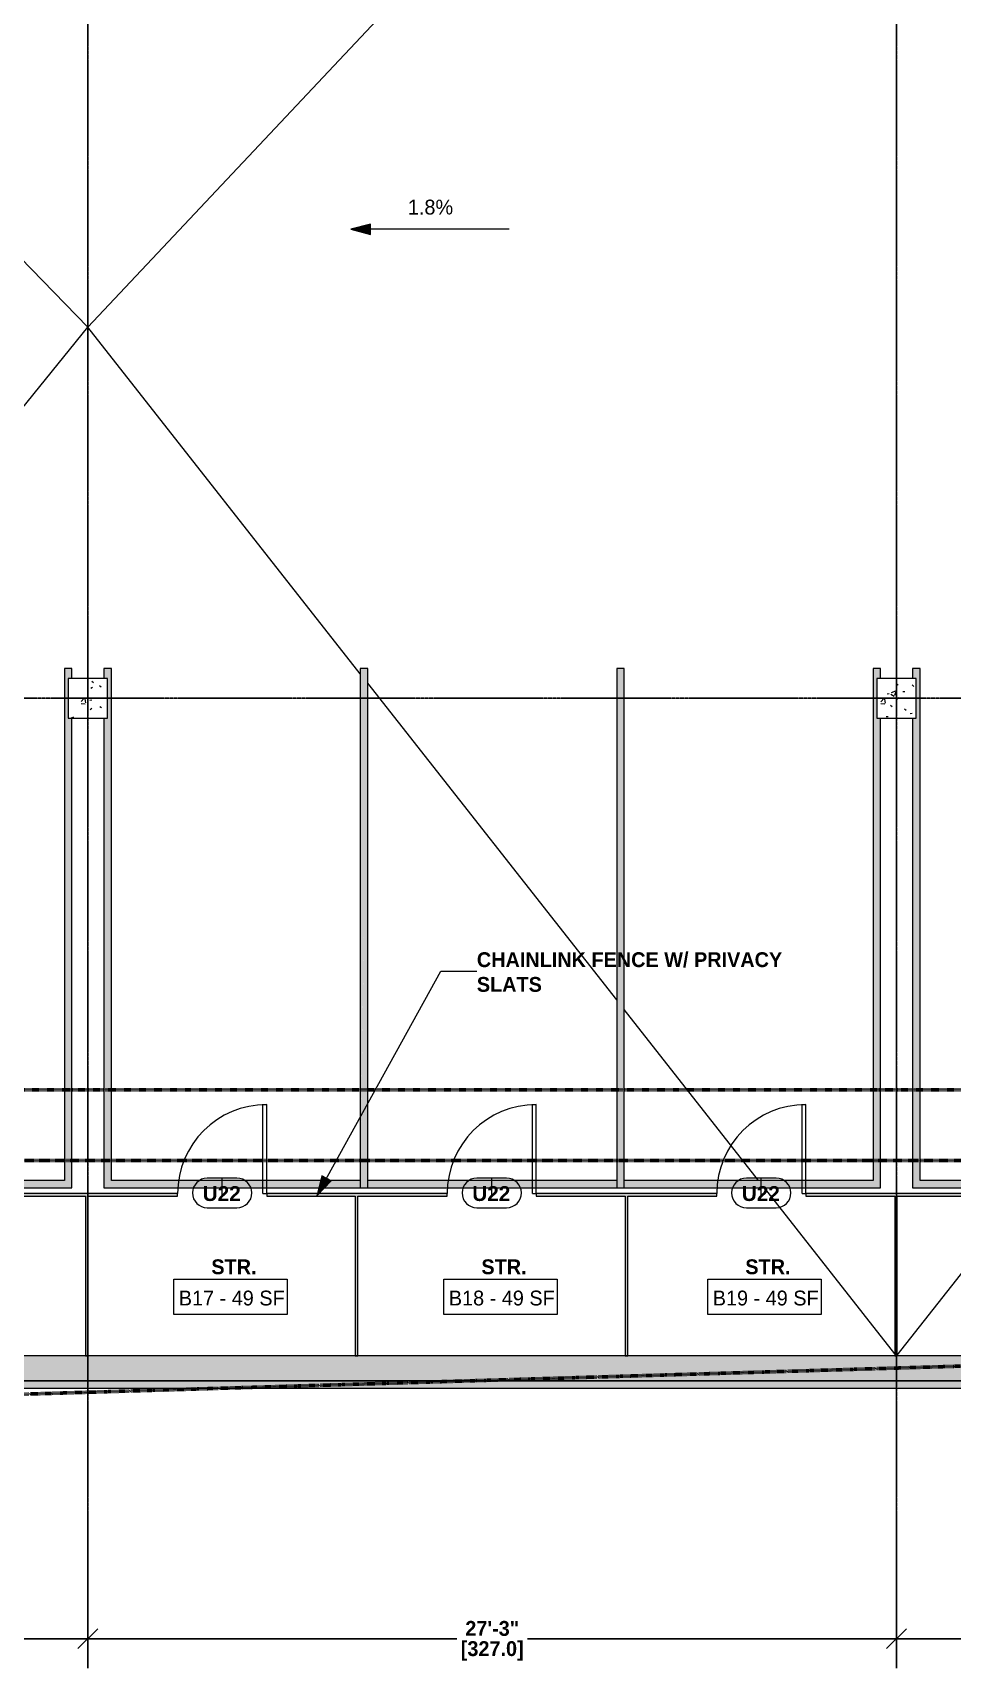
# Model space of a CAD drawing. Header units: inches. Extents: x -4124 to -1807, y 9775 to 11251.
# Drawn here: x -3504 to -3132, y 9775 to 10436 of the extents above; entities that cross this region are included whole.
import ezdxf

# ---------------------------------------------------------------- set-up
doc = ezdxf.new("R2010")
doc.units = ezdxf.units.IN
doc.header["$MEASUREMENT"] = 0
for name, pattern in [('Dash 1_16_', [0.125, 0.0625, -0.0625]), ('Double Dash 3_8_', [1, 0.375, -0.125, 0.125, -0.125, 0.125, -0.125]), ('Grid Line 1_2_', [0.875, 0.5, -0.125, 0.125, -0.125]), ('Grid Line 1_2__2_', [0.875, 0.5, -0.125, 0.125, -0.125])]:
    doc.linetypes.add(name, pattern=pattern)
for name, color, linetype, lineweight in [('0-1', 7, 'Continuous', 5), ('0-2', 7, 'Continuous', 9), ('0-3', 50, 'Double Dash 3_8_', 60), ('A-ANNO-DIMS-1', 211, 'Continuous', 30), ('A-AREA-IDEN', 2, 'Continuous', 9), ('A-DOOR-1', 31, 'Continuous', 9), ('A-DOOR-IDEN', 31, 'Continuous', 9), ('A-FLOR-1', 53, 'Continuous', 18), ('A-GENM', 5, 'Continuous', 9), ('A-WALL-PATT-2', 55, 'Continuous', 9), ('C-PROP-LINE-2', 50, 'Dash 1_16_', 60), ('G-ANNO-DIMS', 111, 'Continuous', 9), ('G-ANNO-TEXT', 231, 'Continuous', 9), ('S-COLS', 52, 'Continuous', 9), ('S-COLS-1', 7, 'Continuous', 9), ('S-FNDN', 32, 'Continuous', 18), ('S-FNDN-2', 8, 'Continuous', 18), ('S-FNDN-5', 7, 'Continuous', 9), ('S-FNDN-8', 32, 'Continuous', 9), ('S-GRID-1', 1, 'Grid Line 1_2_', 9), ('S-GRID-2', 1, 'Grid Line 1_2__2_', 30)]:
    doc.layers.add(name, color=color, linetype=linetype, lineweight=lineweight)
doc.styles.add('Arial_B', font='arialbd.ttf', dxfattribs={"height": 6})
doc.styles.add('Century Gothic', font='ufonts.com_century-gothic.ttf', dxfattribs={"height": 6})
doc.styles.add('Century Gothic_B', font='GOTHICB.TTF', dxfattribs={"height": 6})
doc.dimstyles.new('OD__1_16__Tol__', dxfattribs={"dimscale": 12, "dimtxt": 6.26501, "dimasz": 0.666667, "dimexe": 0.5, "dimexo": 0.333333, "dimgap": 0.083333, "dimtad": 1, "dimdec": 4, "dimrnd": 0.0625, "dimzin": 3, "dimdsep": 46, "dimlunit": 4, "dimtxsty": 'Century Gothic_B', "dimblk1": 'OBLIQUE', "dimblk2": 'OBLIQUE', "dimsah": 1, "dimcen": 0.09, "dimdle": 0.5, "dimazin": 0, "dimtfac": 1, "dimtdec": 4, "dimtix": 1, "dimtmove": 0, "dimatfit": 3, "dimfxl": 1, "dimtvp": 1, "dimtfill": 1, "dimfrac": 2, "dimtolj": 1, "dimtzin": 0, "dimlwd": 30, "dimlwe": 30, "dimarcsym": 2})

# ---------------------------------------------------------------- blocks, each defined once
blk = doc.blocks.new('Family - ___-2835860-ENLARGED FLOOR PLAN - BASEMENT - WEST')
at = {"layer": 'C-PROP-LINE-2'}
blk.add_line((-2638.11, 9980.19), (-3860.72, 9980.19), dxfattribs=at)
blk = doc.blocks.new('Family - ___-2835903-ENLARGED FLOOR PLAN - BASEMENT - WEST')
at = {"layer": 'C-PROP-LINE-2'}
blk.add_line((-2096.82, 10008.84), (-3831.82, 10008.84), dxfattribs=at)
blk = doc.blocks.new('Family - ___-2835932-ENLARGED FLOOR PLAN - BASEMENT - WEST')
at = {"layer": 'C-PROP-LINE-2'}
blk.add_line((-2067.92, 9980.19), (-3860.72, 9980.19), dxfattribs=at)
blk = doc.blocks.new('Family - ___-2855424-ENLARGED FLOOR PLAN - BASEMENT - WEST')
at = {"layer": 'C-PROP-LINE-2'}
blk.add_line((-3987.11, 9871.38), (-1871.62, 9934.71), dxfattribs=at)
blk = doc.blocks.new('CTR - 1st Phase - Shell_rvt-1-ENLARGED FLOOR PLAN - BASEMENT - WEST')
at = {"layer": 'S-FNDN-2'}
h = blk.add_hatch(color=256, dxfattribs=at)
h.paths.add_polyline_path([(-3164.54, 9888.19), (-2790.32, 9888.19), (-2790.32, 9891.19), (-3829.32, 9891.19), (-3829.32, 9888.19), (-3759.65, 9888.19), (-3759.65, 9888.44), (-3681.65, 9888.44), (-3681.65, 9888.19), (-3218.79, 9888.19)], flags=0)
h.paths.add_polyline_path([(-3832.32, 9888.19), (-3832.32, 9891.19), (-3894.08, 9891.19), (-3892.68, 9888.19), (-3885.07, 9888.19)], flags=0)
h.paths.add_polyline_path([(-1953.32, 9888.19), (-1943.32, 9888.19), (-1943.32, 9891.19), (-2634.32, 9891.19), (-2634.32, 9888.19), (-1953.8, 9888.19)], flags=0)
h.paths.add_polyline_path([(-2670.32, 9888.19), (-2670.32, 9891.19), (-2694.32, 9891.19), (-2694.32, 9888.19), (-2679.92, 9888.19)], flags=0)
h.paths.add_polyline_path([(-2730.32, 9888.19), (-2730.32, 9891.19), (-2754.32, 9891.19), (-2754.32, 9888.19)], flags=0)
at = {"layer": 'A-FLOR-1'}
for p, q in [((-3481.32, 10317.26), (-3267.49, 10544.7)), ((-3481.32, 10317.26), (-3687.48, 10529.4)), ((-3154.32, 10175.19), (-3154.32, 10459.19)), ((-3593.49, 10179.19), (-3481.32, 10317.26)), ((-3371.16, 10177.08), (-3481.32, 10317.26)), ((-3267.49, 10045.18), (-3368.16, 10173.27)), ((-3154.32, 9966.88), (-3154.32, 10159.19)), ((-3210.12, 9972.19), (-3264.49, 10041.36)), ((-3155.02, 9902.08), (-3207.77, 9969.19)), ((-3154.02, 9901.57), (-3100.88, 9969.19))]:
    blk.add_line(p, q, dxfattribs=at)
at = {"layer": 'S-FNDN-5'}
for p, q in [((-2790.32, 9891.19), (-3829.32, 9891.19)), ((-3681.65, 9888.19), (-2790.32, 9888.19))]:
    blk.add_line(p, q, dxfattribs=at)
at = {"layer": 'S-GRID-1'}
for p, q in [((-3481.32, 9836.18), (-3481.32, 11217.93)), ((-3154.32, 9836.18), (-3154.32, 11217.93)), ((-1807.14, 10167.19), (-4091.58, 10167.19))]:
    blk.add_line(p, q, dxfattribs=at)
at = {"layer": '0-3'}
for name in ['Family - ___-2835860-ENLARGED FLOOR PLAN - BASEMENT - WEST', 'Family - ___-2835932-ENLARGED FLOOR PLAN - BASEMENT - WEST', 'Family - ___-2835903-ENLARGED FLOOR PLAN - BASEMENT - WEST', 'Family - ___-2855424-ENLARGED FLOOR PLAN - BASEMENT - WEST']:
    blk.add_blockref(name, (0, 0), dxfattribs=at)
blk = doc.blocks.new('034100 - Precast Structural Concrete - Column - Corbels - 16_x16_-2331171-ENLARGED FLOOR PLAN - BASEMENT - WEST')
at = {"layer": 'S-COLS'}
h = blk.add_hatch(dxfattribs=at)
h.set_pattern_fill('FP_9', color=256, style=0, pattern_type=2)
h.set_pattern_definition([(140, (10166.205, 3155.308), (1.606828, 18.362056), [1.92, -21.12]), (85, (10166.205, 3155.308), (-19.255874, -3.552257), [1.536, -16.896]), (190.451, (10166.339, 3156.838), (-17.649286, 14.81021), [1.632, -17.949]), (136.184, (10161.085, 3155.308), (4.237615, 27.32125), [2.88, -31.68]), (186.636, (10161.438, 3157.585), (-24.93717, 23.927535), [2.448, -26.924]), (81.184, (10161.085, 3155.308), (-24.93743, 23.927645), [2.304, -25.344]), (111, (10162.365, 3157.868), (10.307465, 15.28081), [1.92, -21.12]), (56, (10162.365, 3157.868), (-18.563735, 6.22856), [1.536, -16.896]), (161.451, (10163.224, 3159.141), (-8.25628, 21.509846), [1.632, -17.949]), (127.5, (10166.205, 3155.308), (-8.5225365, 0.3110953), [0.845, -15.846, 0.845, -16.307, -16.96]), (127.5, (10166.205, 3155.308), (-8.5225365, 0.3110953), [-33.843, 0.845, -16.115]), (97.5, (10166.205, 3155.308), (-10.097431, 6.7346365), [0.845, -8.934, 0.845, -15.462, -6.464]), (97.5, (10166.205, 3155.308), (-10.097431, 6.7346365), [-26.086, 0.845, -5.619]), (57.5, (10166.205, 3149.599), (0.5771864, 13.6661073), [0.845, -5.555, 0.845, -19.123, -26.496]), (57.5, (10166.205, 3149.599), (0.5771864, 13.6661073), [-26.368, 0.845, -25.651]), (47.5, (10166.205, 3147.039), (-2.562859, 14.929853), [0.845, -7.475, 0.845, -12.416, -18.816]), (47.5, (10166.205, 3147.039), (-2.562859, 14.929853), [-21.581, 0.845, -17.971])])
h.paths.add_polyline_path([(7.02, 8.98), (-8.98, 8.98), (-8.98, -7.02), (7.02, -7.02), (7.02, 7.77)], flags=0)
at = {"layer": 'S-COLS-1'}
for p, q in [((-8.91, 8.98), (-8.98, 8.98)), ((-8.98, 8.98), (-8.98, -7.02)), ((6.94, 8.98), (-8.91, 8.98)), ((7.02, 8.98), (6.94, 8.98)), ((7.02, -7.02), (7.02, 8.98)), ((-8.98, -7.02), (-8.91, -7.02)), ((-8.91, -7.02), (6.94, -7.02)), ((6.94, -7.02), (7.02, -7.02))]:
    blk.add_line(p, q, dxfattribs=at)
blk = doc.blocks.new('034100 - Precast Structural Concrete - Column - Corbels - 16_x16_-V16-ENLARGED FLOOR PLAN - BASEMENT - WEST')
at = {"layer": 'S-COLS'}
h = blk.add_hatch(dxfattribs=at)
h.set_pattern_fill('FP_18', color=256, style=0, pattern_type=2)
h.set_pattern_definition([(140, (10166.205, 3482.308), (1.606828, 18.362056), [1.92, -21.12]), (85, (10166.205, 3482.308), (-19.255874, -3.552257), [1.536, -16.896]), (190.451, (10166.339, 3483.838), (-17.649286, 14.81021), [1.632, -17.949]), (136.184, (10161.085, 3482.308), (4.237615, 27.32125), [2.88, -31.68]), (186.636, (10161.438, 3484.585), (-24.93717, 23.927535), [2.448, -26.924]), (81.184, (10161.085, 3482.308), (-24.93743, 23.927645), [2.304, -25.344]), (111, (10162.365, 3484.868), (10.307465, 15.28081), [1.92, -21.12]), (56, (10162.365, 3484.868), (-18.563735, 6.22856), [1.536, -16.896]), (161.451, (10163.224, 3486.141), (-8.25628, 21.509846), [1.632, -17.949]), (127.5, (10166.205, 3482.308), (-8.5225365, 0.3110953), [0.845, -15.846, 0.845, -16.307, -16.96]), (127.5, (10166.205, 3482.308), (-8.5225365, 0.3110953), [-33.843, 0.845, -16.115]), (97.5, (10166.205, 3482.308), (-10.097431, 6.7346365), [0.845, -8.934, 0.845, -15.462, -6.464]), (97.5, (10166.205, 3482.308), (-10.097431, 6.7346365), [-26.086, 0.845, -5.619]), (57.5, (10166.205, 3476.599), (0.5771864, 13.6661073), [0.845, -5.555, 0.845, -19.123, -26.496]), (57.5, (10166.205, 3476.599), (0.5771864, 13.6661073), [-26.368, 0.845, -25.651]), (47.5, (10166.205, 3474.039), (-2.562859, 14.929853), [0.845, -7.475, 0.845, -12.416, -18.816]), (47.5, (10166.205, 3474.039), (-2.562859, 14.929853), [-21.581, 0.845, -17.971])])
h.paths.add_polyline_path([(7.02, 7.48), (7.02, 8.98), (-8.98, 8.98), (-8.98, -7.02), (7.02, -7.02), (7.02, 0.98)], flags=0)
at = {"layer": 'S-COLS-1'}
for p, q in [((-8.91, 8.98), (-8.98, 8.98)), ((-8.98, 8.98), (-8.98, -7.02)), ((6.94, 8.98), (-8.91, 8.98)), ((7.02, 8.98), (6.94, 8.98)), ((7.02, -7.02), (7.02, 8.98)), ((-8.98, -7.02), (-8.91, -7.02)), ((-8.91, -7.02), (6.94, -7.02)), ((6.94, -7.02), (7.02, -7.02))]:
    blk.add_line(p, q, dxfattribs=at)
blk = doc.blocks.new('CTR - 1st Phase - Structure_rvt-1-ENLARGED FLOOR PLAN - BASEMENT - WEST')
at = {"layer": 'A-WALL-PATT-2'}
h = blk.add_hatch(dxfattribs=at)
h.set_pattern_fill('FP_2', color=256, style=0, pattern_type=2)
h.set_pattern_definition([(50, (0, 0), (18.362056, -1.606828), [1.92, -21.12]), (355, (0, 0), (-3.552257, 19.255874), [1.536, -16.896]), (100.451, (1.53, -0.134), (14.81021, 17.649286), [1.632, -17.949]), (46.184, (0, 5.12), (27.32125, -4.237615), [2.88, -31.68]), (96.636, (2.277, 4.767), (23.927535, 24.93717), [2.448, -26.924]), (351.184, (0, 5.12), (23.927645, 24.93743), [2.304, -25.344]), (21, (2.56, 3.84), (15.28081, -10.307465), [1.92, -21.12]), (326, (2.56, 3.84), (6.22856, 18.563735), [1.536, -16.896]), (71.451, (3.833, 2.981), (21.509846, 8.25628), [1.632, -17.949]), (37.5, (0, 0), (0.3110953, 8.5225365), [0.845, -15.846, 0.845, -16.307, -16.96]), (37.5, (0, 0), (0.3110953, 8.5225365), [-33.843, 0.845, -16.115]), (7.5, (0, 0), (6.7346365, 10.097431), [0.845, -8.934, 0.845, -15.462, -6.464]), (7.5, (0, 0), (6.7346365, 10.097431), [-26.086, 0.845, -5.619]), (327.5, (-5.709, 0), (13.6661073, -0.5771864), [0.845, -5.555, 0.845, -19.123, -26.496]), (327.5, (-5.709, 0), (13.6661073, -0.5771864), [-26.368, 0.845, -25.651]), (317.5, (-8.269, 0), (14.929853, 2.562859), [0.845, -7.475, 0.845, -12.416, -18.816]), (317.5, (-8.269, 0), (14.929853, 2.562859), [-21.581, 0.845, -17.971])])
h.paths.add_polyline_path([(-1953.32, 9891.19), (-1953.32, 9901.19), (-2634.32, 9901.19), (-2634.32, 9891.19), (-2141.05, 9891.19)], flags=0)
h.paths.add_polyline_path([(-3829.32, 9891.19), (-2790.32, 9891.19), (-2790.32, 9901.19), (-3829.32, 9901.19), (-3829.32, 9899.19)], flags=0)
h.paths.add_polyline_path([(-2670.32, 9891.19), (-2670.32, 9901.19), (-2694.32, 9901.19), (-2694.32, 9891.19), (-2679.92, 9891.19)], flags=0)
h.paths.add_polyline_path([(-2754.32, 9891.19), (-2730.32, 9891.19), (-2730.32, 9901.19), (-2754.32, 9901.19)], flags=0)
at = {"layer": 'S-FNDN-5'}
for p, q in [((-2790.32, 9901.19), (-3819.32, 9901.19)), ((-3829.32, 9891.19), (-2790.32, 9891.19))]:
    blk.add_line(p, q, dxfattribs=at)
at = {"layer": 'S-GRID-2'}
for p, q in [((-3481.32, 9774.88), (-3481.32, 11217.93)), ((-3154.32, 9774.88), (-3154.32, 11217.93)), ((-1807.14, 10167.19), (-4076.95, 10167.19)), ((-1807.14, 9891.19), (-4076.95, 9891.19))]:
    blk.add_line(p, q, dxfattribs=at)
at = {"layer": '0-2', "rotation": 270.0000000000118}
for name, p in [('034100 - Precast Structural Concrete - Column - Corbels - 16_x16_-V16-ENLARGED FLOOR PLAN - BASEMENT - WEST', (-3482.31, 10166.21)), ('034100 - Precast Structural Concrete - Column - Corbels - 16_x16_-2331171-ENLARGED FLOOR PLAN - BASEMENT - WEST', (-3155.31, 10166.21))]:
    blk.add_blockref(name, p, dxfattribs=at)
blk = doc.blocks.new('Parking_Stall_Multiple - STANDARD-1981804-ENLARGED FLOOR PLAN - BASEMENT - WEST')
at = {"layer": 'A-GENM'}
h = blk.add_hatch(color=256, dxfattribs=at)
h.paths.add_polyline_path([(3, 210.34), (0, 207.34), (210, 207.34), (210, 210.34), (106.5, 208.84), (73.48, 209.31)], flags=0)
h.paths.add_polyline_path([(0, 267.06), (0, 210.34), (3, 210.34), (3, 311), (210, 311), (210, 314), (206, 314), (206, 312.5), (190, 312.5), (190, 314), (0, 314), (0, 284.2)], flags=0)
h = blk.add_hatch(color=256, dxfattribs=at)
h.paths.add_polyline_path([(0, 103.67), (210, 103.67), (210, 106.67), (106.5, 105.17), (3, 106.67)], flags=0)
h.paths.add_polyline_path([(0, 106.67), (0, 103.67), (0.08, 106.58)], flags=0)
h.paths.add_polyline_path([(3, 210.34), (106.5, 208.84), (210, 210.34), (72.18, 210.34)], flags=0)
h.paths.add_polyline_path([(0, 207.34), (3, 210.34), (0, 210.34)], flags=0)
h.paths.add_polyline_path([(0, 115.54), (0, 106.67), (3, 106.67), (3, 207.34), (0, 207.34), (0, 139.2)], flags=0)
h = blk.add_hatch(color=256, dxfattribs=at)
h.paths.add_polyline_path([(3, 106.67), (106.5, 105.17), (210, 106.67), (34.42, 106.67)], flags=0)
h.paths.add_polyline_path([(0, 103.67), (3, 106.67), (0, 106.67), (0.08, 106.58)], flags=0)
h.paths.add_polyline_path([(0, 30.2), (0, 0), (190, 0), (190, 1.5), (206, 1.5), (206, 0), (210, 0), (210, 3), (3, 3), (3, 103.67), (0, 103.67), (0, 66.2)], flags=0)
for p, q in [((190, 314), (0, 314)), ((0, 314), (0, 207.34)), ((3, 210.34), (3, 311)), ((3, 311), (210, 311)), ((210, 314), (206, 314)), ((210, 311), (210, 314)), ((210, 210.34), (0, 210.34)), ((0, 210.34), (0, 103.67)), ((0, 207.34), (210, 207.34)), ((210, 210.34), (3, 210.34)), ((3, 106.67), (3, 207.34)), ((3, 207.34), (210, 207.34)), ((210, 207.34), (210, 210.34)), ((210, 207.34), (210, 210.34)), ((210, 106.67), (0, 106.67)), ((0, 106.67), (0, 0)), ((210, 106.67), (3, 106.67)), ((210, 103.67), (210, 106.67)), ((210, 103.67), (210, 106.67)), ((0, 103.67), (210, 103.67)), ((3, 3), (3, 103.67)), ((3, 103.67), (210, 103.67)), ((210, 3), (3, 3)), ((210, 0), (210, 3)), ((0, 0), (190, 0)), ((206, 0), (210, 0))]:
    blk.add_line(p, q, dxfattribs=at)
blk = doc.blocks.new('Parking_Stall_Multiple - STANDARD-2216199-ENLARGED FLOOR PLAN - BASEMENT - WEST')
at = {"layer": 'A-GENM'}
h = blk.add_hatch(color=256, dxfattribs=at)
h.paths.add_polyline_path([(0, 207.34), (210, 207.34), (210, 210.34), (106.5, 208.84), (3, 210.34)], flags=0)
h.paths.add_polyline_path([(0, 210.34), (0, 207.34), (0.08, 210.25)], flags=0)
h.paths.add_polyline_path([(0, 210.34), (3, 210.34), (3, 311), (210, 311), (210, 314), (0, 314), (0, 236.37)], flags=0)
h = blk.add_hatch(color=256, dxfattribs=at)
h.paths.add_polyline_path([(0, 103.67), (210, 103.67), (210, 106.67), (106.5, 105.17), (3, 106.67)], flags=0)
h.paths.add_polyline_path([(0, 106.67), (0, 103.67), (0.08, 106.58)], flags=0)
h.paths.add_polyline_path([(3, 210.34), (106.5, 208.84), (210, 210.34), (81.15, 210.34)], flags=0)
h.paths.add_polyline_path([(0, 207.34), (3, 210.34), (0, 210.34), (0.08, 210.25)], flags=0)
h.paths.add_polyline_path([(0, 132.7), (0, 106.67), (3, 106.67), (3, 207.34), (0, 207.34), (0, 168.7)], flags=0)
h = blk.add_hatch(color=256, dxfattribs=at)
h.paths.add_polyline_path([(3, 106.67), (106.5, 105.17), (208.76, 106.67), (190.08, 106.67)], flags=0)
h.paths.add_polyline_path([(0, 103.67), (3, 106.67), (0, 106.67), (0.08, 106.58)], flags=0)
h.paths.add_polyline_path([(0, 1.5), (0, 0), (190, 0), (190, 1.5), (206, 1.5), (206, 0), (210, 0), (210, 3), (3, 3), (3, 103.67), (0, 103.67), (0, 3)], flags=0)
for p, q in [((210, 314), (0, 314)), ((0, 314), (0, 207.34)), ((3, 210.34), (3, 311)), ((3, 311), (210, 311)), ((210, 311), (210, 314)), ((210, 210.34), (0, 210.34)), ((0, 210.34), (0, 103.67)), ((0, 207.34), (210, 207.34)), ((210, 210.34), (3, 210.34)), ((3, 106.67), (3, 207.34)), ((3, 207.34), (210, 207.34)), ((210, 207.34), (210, 210.34)), ((210, 207.34), (210, 210.34)), ((210, 106.67), (0, 106.67)), ((0, 106.67), (0, 0)), ((210, 106.67), (3, 106.67)), ((210, 103.67), (210, 106.67)), ((210, 103.67), (210, 106.67)), ((0, 103.67), (210, 103.67)), ((3, 3), (3, 103.67)), ((3, 103.67), (210, 103.67)), ((210, 3), (3, 3)), ((210, 0), (210, 3)), ((0, 0), (190, 0)), ((206, 0), (210, 0))]:
    blk.add_line(p, q, dxfattribs=at)
blk = doc.blocks.new('CHAINLINK GATE - CHAINLINK GATE-2199385-ENLARGED FLOOR PLAN - BASEMENT - WEST')
at = {"layer": 'A-DOOR-1'}
for p, q in [((16.5, 36.5), (18, 36.5)), ((16.5, 0.5), (16.5, 36.5)), ((18, 0.5), (18, 36.5)), ((16.5, 0.5), (18, 0.5))]:
    blk.add_line(p, q, dxfattribs=at)
blk.add_arc((18, 0.5), 36, 90, 180, dxfattribs=at)
blk = doc.blocks.new('Door Tag - Type Mark-1198267-ENLARGED FLOOR PLAN - BASEMENT - WEST')
at = {"layer": 'A-DOOR-IDEN'}
for p, q in [((0.09375, 0.09375), (-0.09375, 0.09375)), ((-0.09375, -0.09375), (0.09375, -0.09375))]:
    blk.add_line(p, q, dxfattribs=at)
for centre, start, end in [((-0.09375, 0), 90, 270), ((0.09375, 0), 270, 90)]:
    blk.add_arc(centre, 0.09375, start, end, dxfattribs=at)
blk = doc.blocks.new('_Oblique')
at = {"color": 0, "linetype": 'ByBlock', "lineweight": -2}
blk.add_line((-0.5, -0.5), (0.5, 0.5), dxfattribs=at)
blk = doc.blocks.new('DIMBLOCK4-ENLARGED FLOOR PLAN - BASEMENT - WEST')
at = {"layer": 'A-ANNO-DIMS-1', "color": 0, "lineweight": 30, "transparency": 16777216}
for p, q in [((-3832.32, 9885.69), (-3832.32, 9780.82)), ((-3481.32, 9834.88), (-3481.32, 9780.82)), ((-3838.32, 9786.82), (-3475.32, 9786.82))]:
    blk.add_line(p, q, dxfattribs=at)
at = {"layer": 'Defpoints', "color": 0, "transparency": 16777216}
for p in [(-3832.32, 9889.69), (-3481.32, 9838.88), (-3481.32, 9786.82)]:
    blk.add_point(p, dxfattribs=at)
at = {"layer": 'A-ANNO-DIMS-1', "color": 0, "lineweight": 30, "transparency": 16777216, "xscale": 7.999999999999998, "yscale": 7.999999999999998, "zscale": 7.999999999999998, "rotation": 180}
blk.add_blockref('_Oblique', (-3832.32, 9786.82), dxfattribs=at)
at = {"layer": 'A-ANNO-DIMS-1', "color": 0, "lineweight": 30, "transparency": 16777216, "xscale": 7.999999999999998, "yscale": 7.999999999999998, "zscale": 7.999999999999998}
blk.add_blockref('_Oblique', (-3481.32, 9786.82), dxfattribs=at)
at = {"layer": 'A-ANNO-DIMS-1', "color": 0, "transparency": 16777216, "insert": (-3656.82, 9790.97), "char_height": 6, "attachment_point": 5, "style": 'Century Gothic_B', "bg_fill": 3, "box_fill_scale": 1.25, "bg_fill_color": 256, "bg_fill_true_color": 13158600, "bg_fill_transparency": 0}
blk.add_mtext('\\A1;29\'-3"', dxfattribs=at)
at = {"layer": 'A-ANNO-DIMS-1', "color": 0, "transparency": 16777216, "insert": (-3656.82, 9781.93), "char_height": 6, "attachment_point": 5, "style": 'Century Gothic_B', "bg_fill": 3, "box_fill_scale": 1.25, "bg_fill_color": 256, "bg_fill_true_color": 13158600, "bg_fill_transparency": 0}
blk.add_mtext('\\A1;[351.0]', dxfattribs=at)
blk = doc.blocks.new('DIMBLOCK5-ENLARGED FLOOR PLAN - BASEMENT - WEST')
at = {"layer": 'A-ANNO-DIMS-1', "color": 0, "lineweight": 30, "transparency": 16777216}
for p, q in [((-3481.32, 9834.88), (-3481.32, 9780.82)), ((-3154.32, 9834.88), (-3154.32, 9780.82)), ((-3487.32, 9786.82), (-3148.32, 9786.82))]:
    blk.add_line(p, q, dxfattribs=at)
at = {"layer": 'Defpoints', "color": 0, "transparency": 16777216}
for p in [(-3481.32, 9838.88), (-3154.32, 9838.88), (-3154.32, 9786.82)]:
    blk.add_point(p, dxfattribs=at)
at = {"layer": 'A-ANNO-DIMS-1', "color": 0, "lineweight": 30, "transparency": 16777216, "xscale": 7.999999999999998, "yscale": 7.999999999999998, "zscale": 7.999999999999998, "rotation": 180}
blk.add_blockref('_Oblique', (-3481.32, 9786.82), dxfattribs=at)
at = {"layer": 'A-ANNO-DIMS-1', "color": 0, "lineweight": 30, "transparency": 16777216, "xscale": 7.999999999999998, "yscale": 7.999999999999998, "zscale": 7.999999999999998}
blk.add_blockref('_Oblique', (-3154.32, 9786.82), dxfattribs=at)
at = {"layer": 'A-ANNO-DIMS-1', "color": 0, "transparency": 16777216, "insert": (-3317.82, 9790.97), "char_height": 6, "attachment_point": 5, "style": 'Century Gothic_B', "bg_fill": 3, "box_fill_scale": 1.25, "bg_fill_color": 256, "bg_fill_true_color": 13158600, "bg_fill_transparency": 0}
blk.add_mtext('\\A1;27\'-3"', dxfattribs=at)
at = {"layer": 'A-ANNO-DIMS-1', "color": 0, "transparency": 16777216, "insert": (-3317.82, 9781.93), "char_height": 6, "attachment_point": 5, "style": 'Century Gothic_B', "bg_fill": 3, "box_fill_scale": 1.25, "bg_fill_color": 256, "bg_fill_true_color": 13158600, "bg_fill_transparency": 0}
blk.add_mtext('\\A1;[327.0]', dxfattribs=at)
blk = doc.blocks.new('DIMBLOCK6-ENLARGED FLOOR PLAN - BASEMENT - WEST')
at = {"layer": 'A-ANNO-DIMS-1', "color": 0, "lineweight": 30, "transparency": 16777216}
for p, q in [((-3154.32, 9834.88), (-3154.32, 9780.82)), ((-2827.32, 9834.88), (-2827.32, 9780.82)), ((-3160.32, 9786.82), (-2821.32, 9786.82))]:
    blk.add_line(p, q, dxfattribs=at)
at = {"layer": 'Defpoints', "color": 0, "transparency": 16777216}
for p in [(-3154.32, 9838.88), (-2827.32, 9838.88), (-2827.32, 9786.82)]:
    blk.add_point(p, dxfattribs=at)
at = {"layer": 'A-ANNO-DIMS-1', "color": 0, "lineweight": 30, "transparency": 16777216, "xscale": 7.999999999999998, "yscale": 7.999999999999998, "zscale": 7.999999999999998, "rotation": 180}
blk.add_blockref('_Oblique', (-3154.32, 9786.82), dxfattribs=at)
at = {"layer": 'A-ANNO-DIMS-1', "color": 0, "lineweight": 30, "transparency": 16777216, "xscale": 7.999999999999998, "yscale": 7.999999999999998, "zscale": 7.999999999999998}
blk.add_blockref('_Oblique', (-2827.32, 9786.82), dxfattribs=at)
at = {"layer": 'A-ANNO-DIMS-1', "color": 0, "transparency": 16777216, "insert": (-2990.82, 9790.97), "char_height": 6, "attachment_point": 5, "style": 'Century Gothic_B', "bg_fill": 3, "box_fill_scale": 1.25, "bg_fill_color": 256, "bg_fill_true_color": 13158600, "bg_fill_transparency": 0}
blk.add_mtext('\\A1;27\'-3"', dxfattribs=at)
at = {"layer": 'A-ANNO-DIMS-1', "color": 0, "transparency": 16777216, "insert": (-2990.82, 9781.93), "char_height": 6, "attachment_point": 5, "style": 'Century Gothic_B', "bg_fill": 3, "box_fill_scale": 1.25, "bg_fill_color": 256, "bg_fill_true_color": 13158600, "bg_fill_transparency": 0}
blk.add_mtext('\\A1;[327.0]', dxfattribs=at)

msp = doc.modelspace()

# ---------------------------------------------------------------- hatches: boundary and pattern name
at = {"layer": 'G-ANNO-DIMS'}
msp.add_hatch(color=256, dxfattribs=at).paths.add_polyline_path([(-3375.02373, 10356.86946), (-3367.02373, 10354.72586), (-3367.02373, 10359.01305)], flags=0)
msp.add_hatch(color=256, dxfattribs=at).paths.add_polyline_path([(-3375.02373, 10356.86946), (-3367.02373, 10354.72586), (-3367.02373, 10359.01305)], flags=0)
at = {"layer": 'G-ANNO-TEXT'}
msp.add_hatch(color=256, dxfattribs=at).paths.add_polyline_path([(-3388.73441, 9966.01641), (-3382.99291, 9971.98551), (-3386.74667, 9974.05655)], flags=0)
at = {"layer": 'S-FNDN'}
h = msp.add_hatch(color=256, dxfattribs=at)
h.paths.add_polyline_path([(-2864.02374, 9965.8769), (-2827.02374, 9965.8769), (-2827.02374, 9966.8769), (-2864.02374, 9966.8769)], flags=0)
h.paths.add_polyline_path([(-2937.02374, 9965.8769), (-2900.02374, 9965.8769), (-2900.02374, 9966.8769), (-2973.02374, 9966.8769), (-2973.02374, 9965.8769), (-2949.3563, 9965.8769)], flags=0)
h.paths.add_polyline_path([(-3046.02374, 9965.8769), (-3009.02374, 9965.8769), (-3009.02374, 9966.8769), (-3082.02374, 9966.8769), (-3082.02374, 9965.8769)], flags=0)
h.paths.add_polyline_path([(-3154.02374, 9965.8769), (-3118.02374, 9965.8769), (-3118.02374, 9966.8769), (-3191.02374, 9966.8769), (-3191.02374, 9965.8769), (-3154.32374, 9965.8769)], flags=0)
h.paths.add_polyline_path([(-3263.02374, 9965.8769), (-3227.02374, 9965.8769), (-3227.02374, 9966.8769), (-3300.02374, 9966.8769), (-3300.02374, 9965.8769), (-3264.02374, 9965.8769)], flags=0)
h.paths.add_polyline_path([(-3488.2243, 9965.8769), (-3445.02374, 9965.8769), (-3445.02374, 9966.8769), (-3518.02374, 9966.8769), (-3518.02374, 9965.8769), (-3489.32374, 9965.8769)], flags=0)
h.paths.add_polyline_path([(-3372.22374, 9965.8769), (-3336.02374, 9965.8769), (-3336.02374, 9966.8769), (-3409.02374, 9966.8769), (-3409.02374, 9965.8769), (-3373.22374, 9965.8769)], flags=0)
h.paths.add_polyline_path([(-3590.02374, 9965.8769), (-3554.02374, 9965.8769), (-3554.02374, 9966.8769), (-3620.52374, 9966.8769), (-3620.52374, 9965.8769), (-3591.02374, 9965.8769)], flags=0)
h.paths.add_polyline_path([(-3700.02374, 9965.8769), (-3656.52374, 9965.8769), (-3656.52374, 9966.8769), (-3724.19171, 9966.8769), (-3724.19171, 9965.8769)], flags=0)
h.paths.add_polyline_path([(-3819.32374, 9965.8769), (-3760.19171, 9965.8769), (-3760.19171, 9966.8769), (-3819.32374, 9966.8769)], flags=0)
for points in [[(-3481.22374, 9901.1894), (-3481.22374, 9965.8769), (-3482.22374, 9965.8769), (-3482.22374, 9901.1894), (-3481.32374, 9901.1894)], [(-3372.22374, 9901.1894), (-3372.22374, 9965.8769), (-3373.22374, 9965.8769), (-3373.22374, 9901.1894)], [(-3264.02374, 9901.1894), (-3263.02374, 9901.1894), (-3263.02374, 9965.8769), (-3264.02374, 9965.8769)], [(-3154.32374, 9901.1894), (-3154.02374, 9901.1894), (-3154.02374, 9965.8769), (-3155.02374, 9965.8769), (-3155.02374, 9901.1894)]]:
    msp.add_hatch(color=256, dxfattribs=at).paths.add_polyline_path(points, flags=0)

# ---------------------------------------------------------------- linework, layer by layer
at = {"layer": 'A-AREA-IDEN', "flags": 128}
for points in [[(-3446.5597, 9932.29379), (-3400.73293, 9932.29379), (-3400.73293, 9917.96308), (-3446.5597, 9917.96308)], [(-3337.35691, 9932.29379), (-3291.53014, 9932.29379), (-3291.53014, 9917.96308), (-3337.35691, 9917.96308)], [(-3230.63601, 9932.29379), (-3184.80924, 9932.29379), (-3184.80924, 9917.96308), (-3230.63601, 9917.96308)]]:
    msp.add_lwpolyline(points, close=True, dxfattribs=at)
at = {"layer": 'A-DOOR-IDEN'}
for p, q in [((-3427.02374, 9966.3769), (-3427.02374, 9973.12149)), ((-3318.02374, 9966.3769), (-3318.02374, 9973.12149)), ((-3209.02374, 9966.3769), (-3209.02374, 9973.12149))]:
    msp.add_line(p, q, dxfattribs=at)
at = {"layer": 'G-ANNO-DIMS'}
for p, q in [((-3367.02373, 10359.01305), (-3375.02373, 10356.86946)), ((-3367.02373, 10359.01305), (-3375.02373, 10356.86946)), ((-3375.02373, 10356.86946), (-3367.02373, 10354.72586)), ((-3311.02373, 10356.86946), (-3375.02373, 10356.86946)), ((-3375.02373, 10356.86946), (-3367.02373, 10354.72586)), ((-3311.02373, 10356.86946), (-3375.02373, 10356.86946)), ((-3367.02373, 10354.72586), (-3367.02373, 10359.01305)), ((-3367.02373, 10354.72586), (-3367.02373, 10359.01305))]:
    msp.add_line(p, q, dxfattribs=at)
at = {"layer": 'G-ANNO-TEXT'}
for p, q in [((-3388.73441, 9966.01641), (-3338.64165, 10056.80954)), ((-3338.64165, 10056.80954), (-3324.03126, 10056.80954)), ((-3386.74667, 9974.05655), (-3388.73441, 9966.01641)), ((-3388.73441, 9966.01641), (-3382.99291, 9971.98551)), ((-3382.99291, 9971.98551), (-3386.74667, 9974.05655))]:
    msp.add_line(p, q, dxfattribs=at)
at = {"layer": 'S-FNDN-8'}
for p, q in [((-3445.02374, 9966.8769), (-3518.02374, 9966.8769)), ((-3518.02374, 9965.8769), (-3482.22374, 9965.8769)), ((-3482.22374, 9965.8769), (-3482.22374, 9901.1894)), ((-3481.22374, 9965.8769), (-3445.02374, 9965.8769)), ((-3481.22374, 9901.1894), (-3481.22374, 9965.8769)), ((-3445.02374, 9965.8769), (-3445.02374, 9966.8769)), ((-3336.02374, 9966.8769), (-3409.02374, 9966.8769)), ((-3409.02374, 9966.8769), (-3409.02374, 9965.8769)), ((-3409.02374, 9965.8769), (-3373.22374, 9965.8769)), ((-3373.22374, 9965.8769), (-3373.22374, 9901.1894)), ((-3372.22374, 9965.8769), (-3336.02374, 9965.8769)), ((-3372.22374, 9901.1894), (-3372.22374, 9965.8769)), ((-3336.02374, 9965.8769), (-3336.02374, 9966.8769)), ((-3227.02374, 9966.8769), (-3300.02374, 9966.8769)), ((-3300.02374, 9966.8769), (-3300.02374, 9965.8769)), ((-3300.02374, 9965.8769), (-3264.02374, 9965.8769)), ((-3264.02374, 9965.8769), (-3264.02374, 9901.1894)), ((-3263.02374, 9965.8769), (-3227.02374, 9965.8769)), ((-3263.02374, 9901.1894), (-3263.02374, 9965.8769)), ((-3227.02374, 9965.8769), (-3227.02374, 9966.8769)), ((-3118.02374, 9966.8769), (-3191.02374, 9966.8769)), ((-3191.02374, 9966.8769), (-3191.02374, 9965.8769)), ((-3191.02374, 9965.8769), (-3155.02374, 9965.8769)), ((-3155.02374, 9965.8769), (-3155.02374, 9901.1894)), ((-3154.02374, 9965.8769), (-3118.02374, 9965.8769)), ((-3154.02374, 9901.1894), (-3154.02374, 9965.8769)), ((-3482.22374, 9901.1894), (-3481.22374, 9901.1894)), ((-3373.22374, 9901.1894), (-3372.22374, 9901.1894)), ((-3264.02374, 9901.1894), (-3263.02374, 9901.1894)), ((-3155.02374, 9901.1894), (-3154.02374, 9901.1894))]:
    msp.add_line(p, q, dxfattribs=at)

# ---------------------------------------------------------------- block references
at = {"layer": '0-1'}
for name in ['CTR - 1st Phase - Shell_rvt-1-ENLARGED FLOOR PLAN - BASEMENT - WEST', 'CTR - 1st Phase - Structure_rvt-1-ENLARGED FLOOR PLAN - BASEMENT - WEST']:
    msp.add_blockref(name, (0, 0), dxfattribs=at)
at = {"layer": 'A-DOOR-1'}
for p in [(-3427.02374, 9966.3769), (-3318.02374, 9966.3769), (-3209.02374, 9966.3769)]:
    msp.add_blockref('CHAINLINK GATE - CHAINLINK GATE-2199385-ENLARGED FLOOR PLAN - BASEMENT - WEST', p, dxfattribs=at)
at = {"layer": 'A-DOOR-IDEN', "xscale": 63.99999999999997, "yscale": 63.99999999999997, "zscale": 63.99999999999997}
for p in [(-3427.02374, 9967.12149), (-3318.02374, 9967.12149), (-3209.02374, 9967.12149)]:
    msp.add_blockref('Door Tag - Type Mark-1198267-ENLARGED FLOOR PLAN - BASEMENT - WEST', p, dxfattribs=at)
at = {"layer": 'A-GENM', "rotation": 89.99999999999953}
for name, p in [('Parking_Stall_Multiple - STANDARD-2216199-ENLARGED FLOOR PLAN - BASEMENT - WEST', (-3487.82374, 9969.1894)), ('Parking_Stall_Multiple - STANDARD-1981804-ENLARGED FLOOR PLAN - BASEMENT - WEST', (-3160.81983, 9969.1894)), ('Parking_Stall_Multiple - STANDARD-1981804-ENLARGED FLOOR PLAN - BASEMENT - WEST', (-2833.81983, 9969.1894))]:
    msp.add_blockref(name, p, dxfattribs=at)

# ---------------------------------------------------------------- texts
at = {"layer": 'A-AREA-IDEN', "char_height": 6, "attachment_point": 1}
for s, insert, width, style in [('STR.', (-3431.39434, 9940.27256), 18.584, 'Century Gothic_B'), ('STR.', (-3322.19156, 9940.27256), 18.584, 'Century Gothic_B'), ('STR.', (-3215.47066, 9940.27256), 18.584, 'Century Gothic_B'), ('B17 - 49 SF', (-3444.5597, 9927.62713), 50.5, 'Century Gothic'), ('B18 - 49 SF', (-3335.35691, 9927.62713), 50.5, 'Century Gothic'), ('B19 - 49 SF', (-3228.63601, 9927.62713), 50.5, 'Century Gothic')]:
    msp.add_mtext(s, dxfattribs=dict(at, insert=insert, width=width, style=style))
at = {"layer": 'A-DOOR-IDEN', "char_height": 6, "width": 18.786, "attachment_point": 1, "style": 'Arial_B'}
for insert in [(-3434.8875, 9969.8812), (-3325.8875, 9969.8812), (-3216.8875, 9969.8812)]:
    msp.add_mtext('U22', dxfattribs=dict(at, insert=insert))
at = {"layer": 'G-ANNO-TEXT', "char_height": 6, "attachment_point": 1, "style": 'Century Gothic_B'}
for s, insert, width in [('CHAINLINK FENCE W/ PRIVACY', (-3324.03126, 10064.47936), 152.914), ('SLATS', (-3324.03126, 10054.47936), 27.27)]:
    msp.add_mtext(s, dxfattribs=dict(at, insert=insert, width=width))

# ---------------------------------------------------------------- next in the draw order: texts
at = {"layer": 'G-ANNO-DIMS', "insert": (-3351.91973, 10368.85835), "char_height": 6, "width": 21.3503875, "attachment_point": 1, "line_spacing_factor": 0.984502, "style": 'Century Gothic', "bg_fill": 3, "box_fill_scale": 1.25, "bg_fill_color": 256, "bg_fill_true_color": 13158600, "bg_fill_transparency": 0}
msp.add_mtext('1.8%', dxfattribs=at)

# ---------------------------------------------------------------- next in the draw order: dimensions: what is measured, and where the dimension line sits
at = {"layer": 'A-ANNO-DIMS-1'}
dim = msp.add_linear_dim(base=(-3481.32374, 9786.81515), p1=(-3832.32374, 9889.6894), p2=(-3481.32374, 9838.88186), dimstyle='OD__1_16__Tol__', override={"dimpost": '<>\\X', "dimfxl": 354.658153}, dxfattribs=at)
dim.commit()
dim.dimension.update_dxf_attribs({"geometry": 'DIMBLOCK4-ENLARGED FLOOR PLAN - BASEMENT - WEST', "text_midpoint": (-3656.82374, 9786.81515)})

# ---------------------------------------------------------------- next in the draw order: texts
at = {"layer": 'G-ANNO-DIMS', "insert": (-3351.91973, 10368.85835), "char_height": 6, "width": 21.3503875, "attachment_point": 1, "line_spacing_factor": 0.984502, "style": 'Century Gothic', "bg_fill": 3, "box_fill_scale": 1.25, "bg_fill_color": 256, "bg_fill_true_color": 13158600, "bg_fill_transparency": 0}
msp.add_mtext('1.8%', dxfattribs=at)

# ---------------------------------------------------------------- next in the draw order: dimensions: what is measured, and where the dimension line sits
at = {"layer": 'A-ANNO-DIMS-1'}
dim = msp.add_linear_dim(base=(-3154.32374, 9786.81515), p1=(-3481.32374, 9838.88186), p2=(-3154.32374, 9838.88186), dimstyle='OD__1_16__Tol__', override={"dimpost": '<>\\X', "dimfxl": 327}, dxfattribs=at)
dim.commit()
dim.dimension.update_dxf_attribs({"geometry": 'DIMBLOCK5-ENLARGED FLOOR PLAN - BASEMENT - WEST', "text_midpoint": (-3317.82374, 9786.81515)})

# ---------------------------------------------------------------- next in the draw order: dimensions: what is measured, and where the dimension line sits
dim = msp.add_linear_dim(base=(-2827.32374, 9786.81515), p1=(-3154.32374, 9838.88186), p2=(-2827.32374, 9838.88186), dimstyle='OD__1_16__Tol__', override={"dimpost": '<>\\X', "dimfxl": 327}, dxfattribs=at)
dim.commit()
dim.dimension.update_dxf_attribs({"geometry": 'DIMBLOCK6-ENLARGED FLOOR PLAN - BASEMENT - WEST', "text_midpoint": (-2990.82374, 9786.81515)})

doc.saveas('drawing.dxf')
